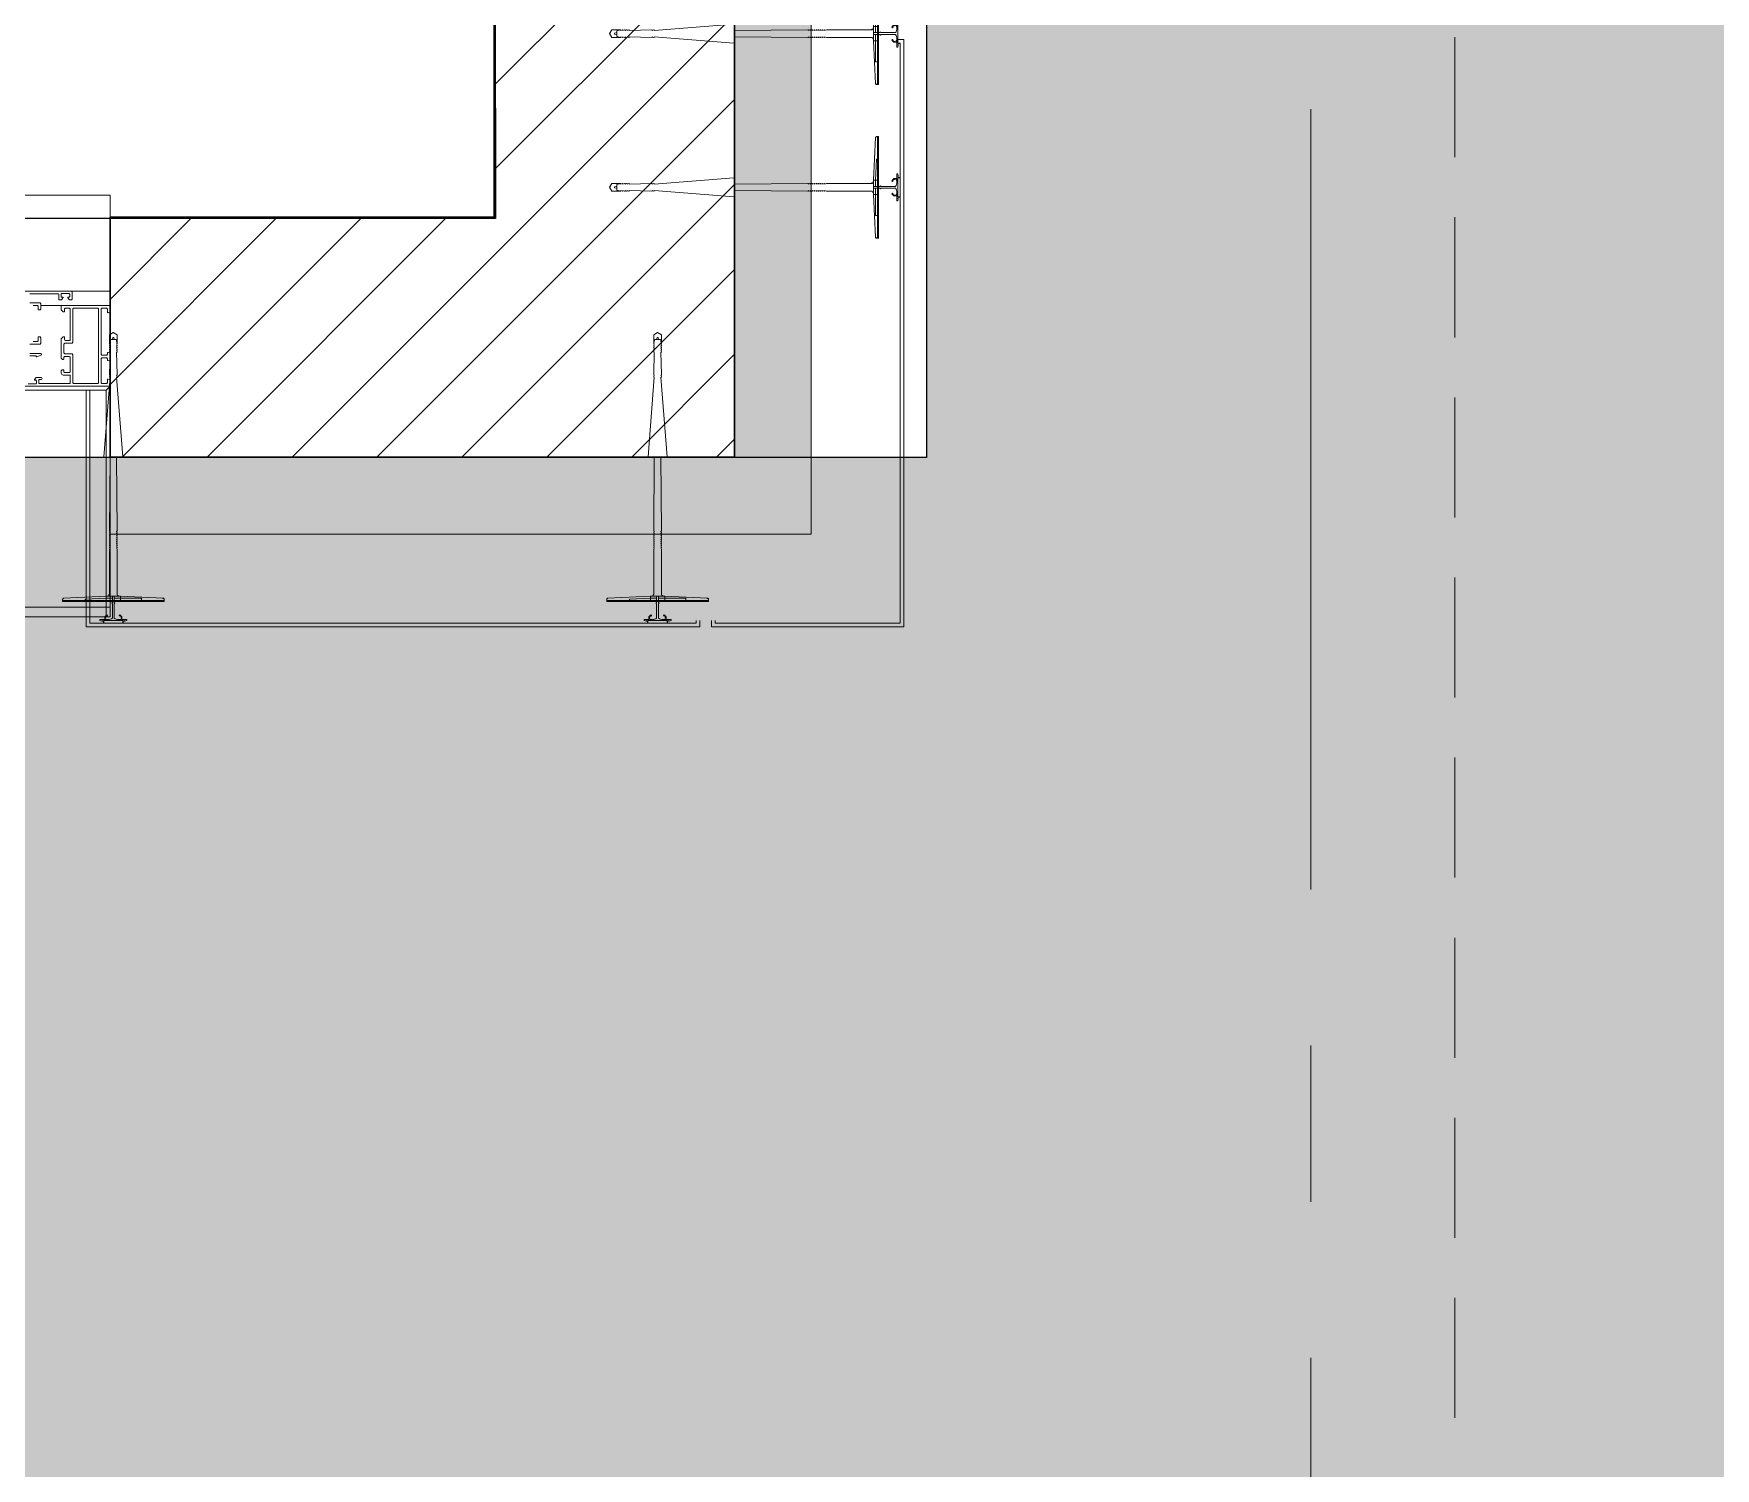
# Model space of a CAD drawing. Header units: centimetres. Extents: x 86156 to 91557, y -55119 to -48172.
# Drawn here: x 90185.8 to 90360.9, y -54292.6 to -54143.3 of the extents above; entities that cross this region are included whole.
import ezdxf

# ---------------------------------------------------------------- set-up
doc = ezdxf.new("R2010")
doc.units = ezdxf.units.CM
doc.header["$LTSCALE"] = 50
doc.header["$MEASUREMENT"] = 0
for name, pattern in [('AUSGEZOGEN', [0]), ('AXES', [2, 1.25, -0.25, 0.25, -0.25]), ('CACHE', [0.375, 0.25, -0.125]), ('CACHE2', [4.7625, 3.175, -1.5875]), ('CORNER', [20, 0, -20])]:
    doc.linetypes.add(name, pattern=pattern)
doc.layers.get('0').update_dxf_attribs({"color": 8})
doc.layers.add('AXES', color=10, linetype='AXES')
doc.layers.add('BORD', color=5, linetype='Continuous')
for name, color, linetype, lineweight in [('BETON CACHE', 4, 'CACHE', 5), ('BETON HACHURE', 253, 'Continuous', 13), ('ISOLATION', 252, 'Continuous', 0), ('MACONNERIE COUPE', 7, 'Continuous', 30), ('MACONNERIE HACHURE', 253, 'Continuous', 13), ('mobilimi', 8, 'Continuous', 9), ('WD_Corner', 154, 'Continuous', 5), ('WD_Dowel', 154, 'Continuous', 5), ('WD_Text_Legende', 154, 'AUSGEZOGEN', 5), ('WINDOWS', 21, 'Continuous', 5)]:
    doc.layers.add(name, color=color, linetype=linetype, lineweight=lineweight)
doc.layers.add('FMULT', color=150, linetype='Continuous', plot=False)
doc.layers.add('WD_Assist1', color=6, linetype='CORNER', lineweight=0, plot=False)

# ---------------------------------------------------------------- blocks, each defined once
blk = doc.blocks.new('A$Ccef6f35f')
at = {"layer": 'AXES', "lineweight": 5, "ltscale": 1.3}
blk.add_line((2040, -4150), (2040, -1058.41), dxfattribs=at)
blk = doc.blocks.new('DRITARE POS 2')
at = {"layer": 'WINDOWS', "color": 165, "linetype": 'CACHE'}
blk.add_line((-32.9, -180), (-32.9, 0), dxfattribs=at)
at = {"layer": 'WINDOWS'}
blk.add_line((-1.5, -4.97), (-1.5, -7.22), dxfattribs=at)
at = {"layer": 'WINDOWS', "color": 165}
for points in [[(-9.9, 0), (-9.9, -180), (-33.9, -180), (-33.9, 0)], [(-9.9, 0), (-33.9, 0), (-33.9, -0.4), (-10.3, -0.4)], [(-10.3, -179.6), (-10.3, -0.4), (-9.9, 0), (-9.9, -180)], [(0, 0), (0, -180), (10, -180), (10, 0)]]:
    blk.add_lwpolyline(points, close=True, dxfattribs=at)
at = {"layer": 'WINDOWS'}
for points in [[(-9.65, -8.51), (-9.65, -7.73, -0.414214), (-9.6, -7.67), (-9.34, -7.67, -0.414214), (-9.28, -7.73), (-9.28, -7.8, 0.599022), (-9.19, -7.85), (-9.03, -7.74, 0.250765), (-9, -7.69), (-9, -7.16, 1), (-9.21, -7.16), (-9.21, -7.37, -0.414214), (-9.26, -7.43), (-9.56, -7.43, -0.414214), (-9.62, -7.37), (-9.62, -4.2, -0.414214), (-9.56, -4.14), (-8.83, -4.14, -0.414214), (-8.74, -4.24), (-8.74, -4.89, 0.414214), (-8.55, -5.08), (-8.3, -5.08, 0.198912), (-8.26, -5.06), (-8.2, -5, 0.198912), (-8.18, -4.96), (-8.18, -4.85, 0.414214), (-8.24, -4.8), (-8.4, -4.8, -0.414214), (-8.46, -4.74), (-8.46, -4.24, -0.414214), (-8.37, -4.14), (-6.91, -4.14, -0.414214), (-6.82, -4.24), (-6.82, -4.74, -0.414214), (-6.87, -4.8), (-7.04, -4.8, 0.414214), (-7.1, -4.85), (-7.1, -4.96, 0.198912), (-7.08, -5), (-7.02, -5.06, 0.198912), (-6.98, -5.08), (-4.97, -5.08, 0.198912), (-4.93, -5.06), (-4.78, -4.91, 0.198912), (-4.76, -4.87), (-4.76, -4.8, 0.414214), (-4.82, -4.74), (-5.01, -4.74, -0.340481), (-5.14, -4.65), (-5.14, -4.24, -0.414214), (-5.04, -4.14), (-1.87, -4.14, -0.414214), (-1.78, -4.24), (-1.78, -4.65, -0.414214), (-1.87, -4.74), (-2.09, -4.74, 0.414214), (-2.15, -4.8), (-2.15, -4.87, 0.198912), (-2.13, -4.91), (-1.98, -5.06, 0.198912), (-1.94, -5.08), (-1.55, -5.08, 0.414214), (-1.5, -5.02), (-1.5, -0.06, 0.414214), (-1.55, 0), (-2.13, 0, 0.322823), (-2.19, -0.04), (-2.24, -0.21, 0.511918), (-2.19, -0.28), (-1.87, -0.28, -0.414214), (-1.78, -0.37), (-1.78, -0.84, -0.414214), (-1.87, -0.93), (-6.57, -0.93, -0.414214), (-6.67, -0.84), (-6.67, -0.37, -0.414214), (-6.57, -0.28), (-6.44, -0.28, 0.511918), (-6.39, -0.21), (-6.45, -0.04, 0.322823), (-6.5, 0), (-7.12, 0, 0.322823), (-7.17, -0.04), (-7.23, -0.21, 0.511918), (-7.17, -0.28), (-7.04, -0.28, -0.414214), (-6.95, -0.37), (-6.95, -0.84, -0.414214), (-7.04, -0.93), (-9.52, -0.93, -0.414214), (-9.62, -0.84), (-9.62, -0.37, -0.414214), (-9.52, -0.28), (-9.21, -0.28, 0.511918), (-9.15, -0.21), (-9.21, -0.04, 0.322823), (-9.26, 0), (-9.84, 0, 0.414214), (-9.9, -0.06), (-9.9, -8.75, 0.414214)], [(-1.22, -8.34), (-1.22, -7.32, 0.414214), (-1.31, -7.22), (-1.87, -7.22, 0.414214), (-1.96, -7.32), (-1.96, -7.45, 0.414214), (-1.91, -7.5), (-1.55, -7.5, -0.414214), (-1.5, -7.56), (-1.5, -8.01, -0.414214)], [(-5.23, -8.01), (-5.23, -7.56, -0.414214), (-5.17, -7.5), (-4.82, -7.5, 0.414214), (-4.76, -7.45), (-4.76, -7.32, 0.414214), (-4.86, -7.22), (-5.42, -7.22, 0.414214), (-5.51, -7.32), (-5.51, -8.34, -0.414214)], [(-6.48, -8.34), (-6.48, -7.22, 0.809546), (-6.66, -7.19), (-6.85, -7.61, 0.543142), (-6.8, -7.69, -0.414214), (-6.74, -7.75), (-6.74, -8.34, -0.414214)], [(0, -11.37), (0, -4.01, 0.414214), (-0.06, -3.96), (-0.84, -3.96, 0.414214), (-0.9, -4.01), (-0.9, -4.22, 0.250765), (-0.88, -4.27), (-0.71, -4.4, 0.599022), (-0.62, -4.35), (-0.62, -4.26, -0.414214), (-0.56, -4.2), (-0.3, -4.2, -0.414214), (-0.25, -4.26), (-0.25, -5.04, -0.414214), (-0.3, -5.1), (-0.56, -5.1, -0.414214), (-0.62, -5.04), (-0.62, -4.95, 0.599022), (-0.71, -4.9), (-0.88, -5.03, 0.250765), (-0.9, -5.08), (-0.9, -5.28, 0.414214), (-0.84, -5.34), (-0.34, -5.34, -0.414214), (-0.28, -5.39), (-0.28, -8.34, -0.414214)]]:
    blk.add_lwpolyline(points, format="xyb", dxfattribs=at)
for points in [[(-9.9, -180), (-9.9, 0), (0, 0), (0, -180)], [(-1.78, -1.27), (-1.83, -1.21), (-9.56, -1.21), (-9.62, -1.27), (-9.62, -3.81), (-9.56, -3.86), (-6.63, -3.86), (-6.54, -3.96), (-6.54, -4.7), (-6.44, -4.8), (-5.51, -4.8), (-5.42, -4.7), (-5.42, -3.96), (-5.32, -3.86), (-1.83, -3.86), (-1.78, -3.81)]]:
    blk.add_lwpolyline(points, close=True, dxfattribs=at)
blk = doc.blocks.new('ankeri')
at = {"layer": 'WD_Assist1'}
for p, q in [((-2.22, 5.3), (-2.32, 5.2)), ((-2, 5.3), (-2.22, 5.3)), ((-2, -5.3), (-2, 5.3)), ((-2.32, 5.2), (-2.54, 0.59)), ((-29.75, 0.39), (-30, 0)), ((-30, 0), (-29.75, -0.39)), ((-2.76, 0.39), (-29.75, 0.39)), ((-2.54, 0.59), (-2.76, 0.39)), ((-29.75, -0.39), (-2.76, -0.39)), ((-2.76, -0.39), (-2.54, -0.59)), ((-2.54, -0.59), (-2.32, -5.2)), ((-2.32, -5.2), (-2.22, -5.3)), ((-2.22, -5.3), (-2, -5.3))]:
    blk.add_line(p, q, dxfattribs=at)
at = {"layer": 'WD_Corner', "lineweight": 5}
blk.add_lwpolyline([(-2, 0.1), (-1.85, 0.1, -1), (-1.75, 0.1), (-0.25, 0.1, 0.185242), (-0.1, 0.55), (-0.1, 0.72), (-0.15, 0.73), (-0.15, 0.74), (-0.1, 0.75), (-0.1, 0.85), (-0.3, 0.85), (-0.3, 0.8), (-0.32, 0.8), (-0.33, 0.85), (-0.38, 0.85), (-0.5, 0.73), (-0.47, 0.68), (-0.48, 0.68), (-0.53, 0.7), (-0.54, 0.69), (-0.51, 0.65), (-0.54, 0.62), (-0.61, 0.69), (-0.4, 0.9), (-0.1, 0.9), (-0.1, 1.4), (0, 1.4), (0.05, 1.2), (0, 1.2), (0.05, 1.1), (0, 1.1), (0.25, 1), (0, 1), (0, -1), (0.25, -1), (0, -1.1), (0.05, -1.1), (0, -1.2), (0.05, -1.2), (0, -1.4), (-0.1, -1.4), (-0.1, -0.9), (-0.4, -0.9), (-0.61, -0.69), (-0.54, -0.62), (-0.51, -0.65), (-0.54, -0.69), (-0.53, -0.7), (-0.48, -0.68), (-0.47, -0.68), (-0.5, -0.73), (-0.38, -0.85), (-0.33, -0.85), (-0.32, -0.8), (-0.3, -0.8), (-0.3, -0.85), (-0.1, -0.85), (-0.1, -0.75), (-0.15, -0.74), (-0.15, -0.73), (-0.1, -0.72), (-0.1, -0.55, 0.185242), (-0.25, -0.1), (-1.75, -0.1, -1), (-1.85, -0.1), (-2, -0.1)], format="xyb", close=True, dxfattribs=at)
at = {"layer": 'WD_Dowel'}
for p, q in [((-2, 5.3), (-2.22, 5.3)), ((-2.11, 5.3), (-2.11, -5.3)), ((-2, 5.3), (-2, -5.3)), ((-2.32, 5.2), (-2.54, 0.74)), ((-2.11, 2.94), (-2.32, 2.94)), ((-2.32, 2.94), (-2.32, 0.74)), ((-29.75, 0.39), (-30, 0)), ((-30, 0), (-29.75, -0.39)), ((-28.88, 0.39), (-29.75, 0.39)), ((-29.47, 0.05), (-29.25, 0.09)), ((-29.47, 0.05), (-29.47, -0.05)), ((-29.25, 0.29), (-29.04, 0.37)), ((-29.25, 0.29), (-29.25, -0.29)), ((-28.88, 0.39), (-29.04, 0.34)), ((-29.04, 0.34), (-29.04, 0.37)), ((-28.82, 0.39), (-28.88, 0.39)), ((-28.82, 0.39), (-28.82, 0.34)), ((-28.82, 0.34), (-28.66, 0.39)), ((-28.61, 0.39), (-28.66, 0.39)), ((-28.61, 0.39), (-28.66, 0.39)), ((-28.61, 0.39), (-28.61, 0.34)), ((-28.61, 0.34), (-28.44, 0.39)), ((-28.39, 0.39), (-28.44, 0.39)), ((-28.39, 0.39), (-28.39, 0.34)), ((-28.39, 0.34), (-28.23, 0.39)), ((-28.17, 0.39), (-28.23, 0.39)), ((-28.17, 0.39), (-28.17, 0.34)), ((-28.17, 0.34), (-28.01, 0.39)), ((-27.96, 0.39), (-28.01, 0.39)), ((-27.96, 0.39), (-27.96, 0.34)), ((-27.96, 0.34), (-25.61, 0.39)), ((-25.56, 0.39), (-25.61, 0.39)), ((-25.56, 0.39), (-25.56, 0.34)), ((-25.56, 0.34), (-25.4, 0.39)), ((-25.34, 0.39), (-25.4, 0.39)), ((-25.34, 0.34), (-17.05, 0.99)), ((-25.34, 0.39), (-25.34, 0.34)), ((-17, 0.99), (-17.05, 0.99)), ((-17, 0.99), (-17, 0.34)), ((-17, 0.34), (-9.36, 0.39)), ((-9.3, 0.39), (-9.36, 0.39)), ((-9.3, 0.39), (-9.3, 0.34)), ((-9.3, 0.34), (-9.14, 0.39)), ((-9.09, 0.39), (-9.14, 0.39)), ((-9.09, 0.39), (-9.09, 0.34)), ((-9.09, 0.34), (-8.93, 0.39)), ((-8.87, 0.39), (-8.93, 0.39)), ((-8.87, 0.39), (-8.87, 0.34)), ((-8.87, 0.34), (-8.71, 0.39)), ((-8.66, 0.39), (-8.71, 0.39)), ((-8.66, 0.39), (-8.66, 0.34)), ((-8.66, 0.34), (-8.5, 0.39)), ((-8.44, 0.39), (-8.5, 0.39)), ((-8.44, 0.39), (-8.44, 0.34)), ((-8.44, 0.34), (-8.28, 0.39)), ((-8.23, 0.39), (-8.28, 0.39)), ((-8.23, 0.39), (-8.23, 0.34)), ((-8.23, 0.34), (-8.06, 0.39)), ((-8.01, 0.39), (-8.06, 0.39)), ((-8.01, 0.39), (-8.01, 0.34)), ((-8.01, 0.34), (-7.85, 0.39)), ((-7.79, 0.39), (-7.85, 0.39)), ((-7.79, 0.39), (-7.79, 0.34)), ((-7.79, 0.34), (-7.63, 0.39)), ((-7.58, 0.39), (-7.63, 0.39)), ((-7.58, 0.39), (-7.58, 0.34)), ((-7.58, 0.34), (-7.42, 0.39)), ((-7.42, 0.39), (-2.76, 0.39)), ((-2.54, 0.74), (-2.54, -0.74)), ((-2.54, 0.74), (-2.11, 0.74)), ((-2.11, 0.1), (-2.54, 0.1)), ((-2.32, 0.1), (-2.32, 0.74)), ((-29.75, -0.39), (-28.88, -0.39)), ((-29.25, -0.1), (-29.47, -0.05)), ((-29.25, -0.29), (-29.04, -0.37)), ((-29.04, -0.37), (-29.04, -0.34)), ((-29.04, -0.34), (-28.88, -0.39)), ((-28.82, -0.39), (-28.88, -0.39)), ((-28.82, -0.39), (-28.82, -0.34)), ((-28.82, -0.34), (-28.66, -0.39)), ((-28.61, -0.39), (-28.66, -0.39)), ((-28.61, -0.39), (-28.61, -0.34)), ((-28.61, -0.34), (-28.44, -0.39)), ((-28.39, -0.39), (-28.44, -0.39)), ((-28.39, -0.39), (-28.39, -0.34)), ((-28.39, -0.34), (-28.23, -0.39)), ((-28.17, -0.39), (-28.23, -0.39)), ((-28.17, -0.39), (-28.17, -0.34)), ((-28.17, -0.34), (-28.01, -0.39)), ((-27.96, -0.39), (-28.01, -0.39)), ((-27.96, -0.39), (-27.96, -0.34)), ((-27.96, -0.34), (-25.61, -0.39)), ((-25.56, -0.39), (-25.61, -0.39)), ((-25.56, -0.39), (-25.56, -0.34)), ((-25.56, -0.34), (-25.4, -0.39)), ((-25.34, -0.39), (-25.4, -0.39)), ((-25.34, -0.39), (-25.34, -0.34)), ((-25.34, -0.34), (-17.05, -0.99)), ((-17, -0.99), (-17.05, -0.99)), ((-17, -0.99), (-17, -0.34)), ((-17, -0.34), (-9.36, -0.39)), ((-9.3, -0.39), (-9.36, -0.39)), ((-9.3, -0.39), (-9.3, -0.34)), ((-9.3, -0.34), (-9.14, -0.39)), ((-9.09, -0.39), (-9.14, -0.39)), ((-9.09, -0.39), (-9.09, -0.34)), ((-9.09, -0.34), (-8.93, -0.39)), ((-8.87, -0.39), (-8.93, -0.39)), ((-8.87, -0.39), (-8.87, -0.34)), ((-8.87, -0.34), (-8.71, -0.39)), ((-8.66, -0.39), (-8.71, -0.39)), ((-8.66, -0.39), (-8.66, -0.34)), ((-8.66, -0.34), (-8.5, -0.39)), ((-8.44, -0.39), (-8.5, -0.39)), ((-8.44, -0.39), (-8.44, -0.34)), ((-8.44, -0.34), (-8.28, -0.39)), ((-8.23, -0.39), (-8.28, -0.39)), ((-8.23, -0.39), (-8.23, -0.34)), ((-8.23, -0.34), (-8.06, -0.39)), ((-8.01, -0.39), (-8.06, -0.39)), ((-8.01, -0.39), (-8.01, -0.34)), ((-8.01, -0.34), (-7.85, -0.39)), ((-7.79, -0.39), (-7.85, -0.39)), ((-7.79, -0.39), (-7.79, -0.34)), ((-7.79, -0.34), (-7.63, -0.39)), ((-7.58, -0.39), (-7.63, -0.39)), ((-7.58, -0.39), (-7.58, -0.34)), ((-7.58, -0.34), (-7.42, -0.39)), ((-7.42, -0.39), (-2.76, -0.39)), ((-2.11, -0.1), (-2.54, -0.1)), ((-2.54, -0.74), (-2.11, -0.74)), ((-2.54, -0.74), (-2.32, -5.2)), ((-2.32, -0.74), (-2.32, -0.1)), ((-2.22, -2.94), (-2.32, -0.74)), ((-2.11, -2.94), (-2.22, -2.94)), ((-2, -5.3), (-2.22, -5.3))]:
    blk.add_line(p, q, dxfattribs=at)
for centre, major_axis, start_param, end_param in [((-2.22, 5.2), (0.108, 0), 1.570796, 3.141593), ((-2.76, 0.59), (0.216, 0), -1.570795, 0), ((-2.76, -0.59), (-0.216, 0), 3.141593, 4.712389), ((-2.22, -5.2), (0.108, 0), 3.141593, 4.712389)]:
    blk.add_ellipse(centre, major_axis=major_axis, ratio=0.909091, start_param=start_param, end_param=end_param, dxfattribs=at)

msp = doc.modelspace()

# ---------------------------------------------------------------- hatches: boundary and pattern name
at = {"layer": 'BETON HACHURE', "ltscale": 0.5, "transparency": 33554559}
h = msp.add_hatch(color=256, dxfattribs=at)
h.dxf.hatch_style = 1
h.paths.add_polyline_path([(89857.95, -49968.55), (89601.54, -49712.14), (89017.58, -49863.16), (88999.75, -49863.16), (88314.75, -49713.17), (88293.27, -49713.16), (87031.8, -49846.89), (86857.57, -50021.45), (86757.23, -51272.48), (86839.4, -52045.38), (86669.47, -52571.17), (86746.67, -53900.72), (86983.5, -54130.12), (88279.55, -54131.55), (88279.55, -54261.56), (89504.55, -54261.56), (89504.55, -54401.56), (90492.95, -54401.56), (90492.95, -51921.06), (89857.95, -51772.6)])
h.paths.add_polyline_path([(89837.95, -51788.46), (90472.95, -51936.92), (90472.95, -54381.56), (89524.55, -54381.56), (89524.55, -54241.56), (88299.55, -54241.56), (88299.55, -54111.57), (86991.6, -54110.13), (86766.18, -53891.78), (86689.65, -52573.76), (86859.73, -52047.49), (86777.31, -51272.22), (86876.91, -50030.38), (87040.95, -49866.03), (88294.32, -49733.16), (88312.58, -49733.17), (88997.58, -49883.16), (89020.13, -49883.16), (89595.48, -49734.36), (89837.95, -49976.84)], flags=16)
at = {"layer": 'ISOLATION', "transparency": 33554687}
h = msp.add_hatch(dxfattribs=at)
h.set_pattern_fill('INSUL', color=256, scale=10, angle=45)
h.set_pattern_definition([(45, (-1054.999, 6600.286), (-2.65165043, 2.65165043), []), (45, (-1055.8827, 6601.17), (-2.65165043, 2.65165043), [1.25, -1.25]), (45, (-1056.7666, 6602.0538), (-2.65165043, 2.65165043), [1.25, -1.25])])
h.paths.add_polyline_path([(90266.76, -54052.36), (90266.76, -54064.36), (90391.76, -54064.36), (90391.76, -54130.36), (90266.76, -54130.36), (90266.76, -54195.36), (90193.76, -54195.36), (90193.76, -54187.36), (90258.76, -54187.36), (90258.76, -54122.36), (90383.76, -54122.36), (90383.76, -54072.36), (90258.76, -54072.36), (90258.76, -54052.36)])
at = {"layer": 'MACONNERIE HACHURE'}
h = msp.add_hatch(dxfattribs=at)
h.set_pattern_fill('ANSI31', color=256, scale=50, style=0)
h.paths.add_polyline_path([(87758.76, -52955.37), (87778.76, -52955.37), (87778.76, -52947.37), (87758.76, -52947.37)])
h.paths.add_polyline_path([(88286.04, -52214.87), (88333.76, -52214.87), (88333.76, -52217.37), (88286.04, -52217.37)])
h.paths.add_polyline_path([(88508.76, -52214.87), (88511.26, -52214.87), (88511.26, -52217.37), (88508.76, -52217.37)], flags=17)
h.paths.add_polyline_path([(88732.51, -52214.87), (88735.01, -52214.87), (88735.01, -52217.37), (88732.51, -52217.37)], flags=17)
h.paths.add_polyline_path([(89529.77, -52445.36), (89529.77, -52457.35), (89443.76, -52457.37), (89443.76, -52445.36)])
h.paths.add_polyline_path([(89053.75, -52176.06), (89123.76, -52176.06), (89123.76, -52181.06), (89053.75, -52181.06)])
h.paths.add_polyline_path([(89053.75, -52241.87), (89123.76, -52241.87), (89123.76, -52246.87), (89053.75, -52246.87)])
h.paths.add_polyline_path([(89053.75, -52321.87), (89123.76, -52321.87), (89123.76, -52326.87), (89053.75, -52326.87)], flags=17)
h.paths.add_polyline_path([(88422.51, -52214.87), (88422.51, -52217.37), (88428.76, -52217.37), (88428.76, -52214.87), (88425.01, -52214.87), (88425.01, -52082.37), (88422.51, -52082.37)], flags=17)
h.paths.add_polyline_path([(88425.01, -52217.37), (88420.01, -52217.37), (88420.01, -52214.87), (88422.51, -52214.87), (88422.51, -52082.37), (88425.01, -52082.37)], flags=17)
h.paths.add_polyline_path([(88333.76, -52214.87), (88333.76, -52217.37), (88340.01, -52217.37), (88340.01, -52214.87), (88336.26, -52214.87), (88336.26, -52082.37), (88333.76, -52082.37)], flags=16)
h.paths.add_polyline_path([(88336.26, -52217.37), (88331.26, -52217.37), (88331.26, -52214.87), (88333.76, -52214.87), (88333.76, -52082.37), (88336.26, -52082.37)])
h.paths.add_polyline_path([(88821.26, -52214.87), (88821.26, -52217.37), (88815.01, -52217.37), (88815.01, -52214.87), (88818.76, -52214.87), (88818.76, -52082.37), (88821.26, -52082.37)], flags=17)
h.paths.add_polyline_path([(88818.76, -52217.37), (88823.76, -52217.37), (88823.76, -52214.87), (88821.26, -52214.87), (88821.26, -52082.37), (88818.76, -52082.37)], flags=17)
h.paths.add_polyline_path([(88910.01, -52214.87), (88910.01, -52217.37), (88903.76, -52217.37), (88903.76, -52214.87), (88907.51, -52214.87), (88907.51, -52082.37), (88910.01, -52082.37)], flags=17)
h.paths.add_polyline_path([(88998.76, -52214.87), (88998.76, -52217.37), (88992.51, -52217.37), (88992.51, -52214.87), (88996.26, -52214.87), (88996.26, -52082.37), (88998.76, -52082.37)], flags=17)
h.paths.add_polyline_path([(88907.51, -52217.37), (88912.51, -52217.37), (88912.51, -52214.87), (88910.01, -52214.87), (88910.01, -52082.37), (88907.51, -52082.37)], flags=17)
h.paths.add_polyline_path([(88017.09, -52412.37), (87993.76, -52412.37), (87993.76, -52392.37), (88017.09, -52392.37)])
h.paths.add_polyline_path([(88183.76, -52412.37), (88143.76, -52412.37), (88143.76, -52392.37), (88183.76, -52392.37)])
h.paths.add_polyline_path([(87802.09, -52412.37), (87778.76, -52412.37), (87778.76, -52392.37), (87802.09, -52392.37)])
h.paths.add_polyline_path([(87968.76, -52412.37), (87928.76, -52412.37), (87928.76, -52392.37), (87968.76, -52392.37)])
h.paths.add_polyline_path([(87758.76, -52562.37), (87778.76, -52562.37), (87778.76, -52412.37), (87758.76, -52412.37)])
h.paths.add_polyline_path([(87758.76, -52797.37), (87778.76, -52797.37), (87778.76, -52742.37), (87758.76, -52742.37)])
h.paths.add_polyline_path([(87758.76, -53222.37), (87778.76, -53222.37), (87778.76, -53135.37), (87758.76, -53135.37)])
h.paths.add_polyline_path([(87778.76, -53342.49), (88183.76, -53342.49), (88183.76, -53323.37), (87778.76, -53323.37)])
h.paths.add_polyline_path([(88183.76, -53323.37), (88203.76, -53323.37), (88203.76, -52847.37), (88183.76, -52847.37)])
h.paths.add_polyline_path([(88298.76, -52797.37), (88318.76, -52797.37), (88318.76, -52742.37), (88298.76, -52742.37)])
h.paths.add_polyline_path([(88203.76, -52412.37), (88203.76, -52439.04), (88261.26, -52439.04), (88261.26, -52404.04), (88203.76, -52404.04), (88203.76, -52394.04), (88271.26, -52394.04), (88271.26, -52439.04), (88511.26, -52439.04), (88511.26, -52429.04), (88523.26, -52429.04), (88523.26, -52459.04), (88318.76, -52459.04), (88318.76, -52562.37), (88298.76, -52562.37), (88298.76, -52459.04), (88183.76, -52459.04), (88183.76, -52412.37)])
h.paths.add_polyline_path([(88333.76, -52057.37), (88333.76, -52082.37), (88511.26, -52082.37), (88511.26, -52338.82), (88523.26, -52338.82), (88523.26, -52328.82), (88531.26, -52328.82), (88531.26, -52316.82), (88523.26, -52316.82), (88523.58, -52082.16), (88720.51, -52082.37), (88720.51, -52317.04), (88631.26, -52317.04), (88631.26, -52329.04), (88720.51, -52329.04), (88720.51, -52347.05), (88732.51, -52347.05), (88732.51, -52082.37), (88998.76, -52082.37), (88998.76, -52057.37)])
h.paths.add_polyline_path([(89123.76, -52321.87), (89093.76, -52321.87), (89093.76, -52439.04), (88732.51, -52439.04), (88732.51, -52429.04), (88720.51, -52429.04), (88720.51, -52459.04), (89123.76, -52459.04), (89123.76, -52439.04), (89098.76, -52439.04), (89098.76, -52421.87), (89123.76, -52421.87), (89123.76, -52416.87), (89098.76, -52416.87), (89098.76, -52381.87), (89123.76, -52381.87), (89123.76, -52361.87), (89098.76, -52361.87), (89098.76, -52326.87), (89123.76, -52326.87)])
h.paths.add_polyline_path([(89418.76, -52612.37), (89258.76, -52612.37), (89258.76, -52632.37), (89443.76, -52632.37), (89443.76, -52562.37), (89418.76, -52562.37)])
h.paths.add_polyline_path([(89148.76, -52573.37), (89148.76, -52612.37), (89158.76, -52612.37), (89158.76, -52632.37), (89123.76, -52632.37), (89123.76, -52573.37)])
h.paths.add_polyline_path([(89033.76, -52540.37), (89033.76, -52797.37), (89053.76, -52797.37), (89053.76, -52552.37), (89123.76, -52552.37), (89123.76, -52540.37)])
h.paths.add_polyline_path([(89753.76, -53120.37), (89650.76, -53120.37), (89650.76, -53132.37), (90131.82, -53132.37), (90131.82, -53112.37), (89773.76, -53112.37), (89773.76, -52714.37), (89753.76, -52714.37), (89753.76, -52797.37), (89650.76, -52797.37), (89650.76, -52807.37), (89753.76, -52807.37)])
h.paths.add_polyline_path([(89558.76, -53132.37), (89548.76, -53132.37), (89548.76, -53120.37), (89558.76, -53120.37)])
h.paths.add_polyline_path([(89548.76, -52807.37), (89558.76, -52807.37), (89558.76, -52797.37), (89548.76, -52797.37)])
h.paths.add_polyline_path([(89513.76, -52777.38), (89533.76, -52777.38), (89533.76, -52797.37), (89513.76, -52797.37)])
h.paths.add_polyline_path([(89621.76, -52365.37), (89633.76, -52365.37), (89633.76, -52292.38), (89621.76, -52292.38)], flags=17)
h.paths.add_polyline_path([(89444.26, -52540.37), (89444.26, -52552.37), (89513.76, -52552.37), (89513.76, -52687.37), (89533.76, -52687.37), (89533.76, -52552.37), (89633.76, -52552.37), (89633.76, -52435.37), (89621.76, -52435.37), (89621.76, -52445.36), (89611.76, -52445.36), (89611.76, -52457.36), (89621.76, -52457.36), (89621.76, -52540.37)])
h.paths.add_polyline_path([(90013.76, -52057.37), (90013.76, -52082.37), (89943.76, -52082.37), (89943.76, -52312.37), (89773.76, -52312.37), (89773.76, -52622.37), (89753.76, -52622.37), (89753.76, -52292.37), (89923.76, -52292.37), (89923.76, -52082.37), (89568.76, -52082.37), (89568.76, -52057.37)])
h.paths.add_polyline_path([(90233.76, -52424.26), (90233.76, -52502.37), (90358.76, -52502.37), (90358.76, -52567.37), (90383.76, -52567.37), (90383.76, -52477.37), (90258.76, -52477.37), (90258.76, -52424.26)])
h.paths.add_polyline_path([(90233.76, -53062.37), (90233.81, -53112.37), (90223.82, -53112.37), (90223.82, -53132.37), (90233.83, -53132.37), (90233.87, -53182.37), (90258.76, -53182.37), (90258.76, -53132.37), (90383.76, -53132.37), (90383.76, -53112.37), (90258.76, -53112.37), (90258.76, -53062.37)])
h.paths.add_polyline_path([(89103.59, -52902.37), (89053.76, -52902.37), (89053.76, -52942.37), (89103.59, -52942.37)])
h.paths.add_polyline_path([(89263.76, -52902.37), (89223.76, -52902.37), (89223.76, -52942.37), (89263.76, -52942.37)])
h.paths.add_polyline_path([(88553.76, -54162.37), (88653.76, -54162.37), (88653.76, -54187.37), (88553.76, -54187.37)])
h.paths.add_polyline_path([(88333.76, -54052.37), (88308.76, -54052.37), (88308.76, -54072.37), (88333.76, -54072.37)])
h.paths.add_polyline_path([(88208.76, -53742.37), (88208.76, -53677.37), (88183.76, -53677.37), (88183.76, -53767.37), (88308.76, -53767.37), (88308.76, -53782.37), (88333.76, -53782.37), (88333.76, -53742.37)])
h.paths.add_polyline_path([(89028.76, -53932.37), (89028.76, -54072.37), (89053.76, -54072.37), (89053.76, -53957.37), (89071.26, -53957.37), (89071.26, -53932.37)])
h.paths.add_polyline_path([(88333.76, -54122.37), (88333.76, -54162.37), (88373.76, -54162.37), (88373.76, -54187.37), (88308.76, -54187.37), (88308.76, -54122.37)])
h.paths.add_polyline_path([(88893.76, -54162.37), (88833.76, -54162.37), (88833.76, -54187.37), (88918.76, -54187.37), (88918.76, -54122.37), (88918.76, -54122.37), (88903.76, -54122.37), (88903.76, -54072.37), (88893.76, -54072.37)])
h.paths.add_polyline_path([(88208.76, -53447.37), (88183.76, -53447.37), (88183.76, -53497.37), (88208.76, -53497.37)])
h.paths.add_polyline_path([(89463.92, -52902.37), (89513.76, -52902.37), (89513.76, -52942.37), (89463.92, -52942.37)])
h.paths.add_polyline_path([(89303.76, -52902.37), (89343.76, -52902.37), (89343.76, -52942.37), (89303.76, -52942.37)])
h.paths.add_polyline_path([(90013.76, -54162.37), (89913.76, -54162.37), (89913.76, -54187.37), (90013.76, -54187.37)])
h.paths.add_polyline_path([(90233.76, -54052.37), (90258.76, -54052.37), (90258.76, -54072.37), (90233.76, -54072.37)])
h.paths.add_polyline_path([(89251.26, -53932.37), (89251.26, -53957.37), (89268.76, -53957.37), (89268.76, -54122.37), (89298.76, -54122.37), (89298.76, -53957.37), (89316.37, -53957.37), (89316.37, -53932.37)])
h.paths.add_polyline_path([(90358.76, -53742.37), (90358.76, -53677.37), (90383.76, -53677.37), (90383.76, -53767.37), (90258.76, -53767.37), (90258.76, -53782.37), (90233.76, -53782.37), (90233.76, -53742.37)])
h.paths.add_polyline_path([(89538.76, -53932.37), (89538.76, -54072.37), (89513.76, -54072.37), (89513.76, -53957.37), (89496.26, -53957.37), (89496.26, -53932.37)])
h.paths.add_polyline_path([(90233.76, -54122.37), (90233.76, -54162.37), (90193.76, -54162.37), (90193.76, -54187.37), (90258.76, -54187.37), (90258.76, -54122.37)])
h.paths.add_polyline_path([(89673.76, -54162.37), (89733.76, -54162.37), (89733.76, -54187.37), (89648.76, -54187.37), (89648.76, -54122.37), (89648.76, -54122.37), (89663.76, -54122.37), (89663.76, -54072.37), (89673.76, -54072.37)])
h.paths.add_polyline_path([(90358.76, -52797.37), (90383.76, -52797.37), (90383.76, -52747.37), (90358.76, -52747.37)])
h.paths.add_polyline_path([(90358.76, -53447.37), (90383.76, -53447.37), (90383.76, -53497.37), (90358.76, -53497.37)])
h.paths.add_polyline_path([(90233.76, -52847.37), (90258.76, -52847.37), (90258.76, -52902.26), (90233.76, -52902.26)])
h.paths.add_polyline_path([(90233.76, -53397.37), (90258.76, -53397.37), (90258.76, -53342.49), (90233.76, -53342.49)])
h.paths.add_polyline_path([(90193.76, -52082.36), (90233.76, -52082.36), (90233.76, -52057.36), (90193.76, -52057.36)])
h.paths.add_polyline_path([(90233.76, -52154.25), (90258.76, -52154.25), (90258.76, -52107.36), (90233.76, -52107.36)])
h.paths.add_polyline_path([(89298.76, -52082.36), (89148.76, -52082.36), (89148.76, -52057.36), (89298.76, -52057.36)])
h.paths.add_polyline_path([(89418.76, -52082.36), (89398.76, -52082.36), (89398.76, -52057.36), (89418.76, -52057.36)])
at = {"layer": 'mobilimi', "lineweight": 5, "ltscale": 2, "true_color": 0x58ba48, "transparency": 33554559}
h = msp.add_hatch(color=85, dxfattribs=at)
h.dxf.hatch_style = 1
h.paths.add_polyline_path([(88288.75, -54187.36), (88288.75, -54251.76), (89513.75, -54252.36), (89514.35, -54391.76), (90483.75, -54392.36), (90483.76, -54057.37), (90383.75, -54057.37), (90383.75, -54122.37), (90278.76, -54122.37), (90278.76, -54187.37), (89648.76, -54187.37), (89648.76, -54122.37), (88918.76, -54122.37), (88918.76, -54187.36)])
at = {"layer": 'WINDOWS'}
h = msp.add_hatch(color=140, dxfattribs=at)
h.dxf.hatch_style = 1
h.paths.add_polyline_path([(89018.83, -49872.96), (88998.69, -49872.96), (88313.69, -49722.97), (88293.78, -49722.96), (87036.29, -49856.27), (86867.05, -50025.82), (86767.07, -51272.35), (86849.36, -52046.42), (86679.36, -52572.44), (86756.23, -53896.34), (86987.47, -54120.32), (88289.35, -54121.76), (88289.35, -54251.76), (89514.35, -54251.76), (89514.35, -54391.76), (90483.15, -54391.76), (90483.15, -51928.83), (89848.15, -51780.37), (89848.15, -49972.61), (89598.57, -49723.03)])
h.paths.add_polyline_path([(89597.96, -49725.25), (89846.15, -49973.44), (89846.15, -51781.96), (90481.15, -51930.42), (90481.15, -54389.76), (89516.35, -54389.76), (89516.35, -54249.76), (88291.35, -54249.76), (88291.35, -54119.77), (86988.28, -54118.32), (86758.18, -53895.45), (86681.38, -52572.7), (86851.4, -52046.63), (86769.08, -51272.33), (86868.98, -50026.72), (87037.2, -49858.18), (88293.89, -49724.96), (88313.47, -49724.97), (88998.47, -49874.96), (89019.08, -49874.96)], flags=16)

# ---------------------------------------------------------------- linework, layer by layer
at = {"layer": 'BETON CACHE'}
msp.add_lwpolyline([(90333.75, -54392.37), (90383.75, -54392.37), (90383.75, -51912.37), (90333.75, -51912.37)], close=True, dxfattribs=at)
at = {"layer": 'BORD', "color": 2, "linetype": 'CACHE2', "lineweight": 5, "ltscale": 0.5}
msp.add_lwpolyline([(87758.76, -52088.99), (87758.76, -53342.47), (88183.76, -53342.47), (88183.76, -53782.37), (88083.76, -53782.37), (88083.76, -54057.37), (88183.76, -54057.37), (88183.76, -54122.37), (88288.76, -54122.37), (88288.76, -54187.37), (88918.76, -54187.37), (88918.76, -54122.37), (89648.76, -54122.37), (89648.76, -54187.37), (90278.76, -54187.37), (90278.76, -54122.37), (90383.76, -54122.37), (90383.76, -54057.37), (90483.76, -54057.37), (90483.76, -53782.37), (90383.76, -53782.37), (90383.76, -52462.37)], dxfattribs=at)
at = {"layer": 'FMULT', "ltscale": 0.5}
msp.add_lwpolyline([(89033.76, -52540.36), (89033.76, -52797.36), (89018.76, -52797.37), (89018.76, -53272.36), (89548.76, -53272.36), (89548.76, -53447.37), (90358.76, -53447.37), (90358.76, -53742.36), (90233.76, -53742.36), (90233.87, -54162.48), (89673.76, -54162.48), (89673.76, -54072.37), (89538.76, -54072.37), (89538.76, -53932.36), (89028.76, -53932.36), (89028.76, -54072.36), (88893.76, -54072.37), (88893.76, -54162.36), (88333.76, -54162.36)], dxfattribs=at)
msp.add_lwpolyline([(88288.75, -54187.36), (88288.75, -54251.76), (89513.75, -54252.36), (89514.35, -54391.76), (90483.75, -54392.36), (90483.76, -54057.37), (90383.75, -54057.37), (90383.75, -54122.37), (90278.76, -54122.37), (90278.76, -54187.37), (89648.76, -54187.37), (89648.76, -54122.37), (88918.76, -54122.37), (88918.76, -54187.36)], close=True, dxfattribs=at)
at = {"layer": 'ISOLATION', "lineweight": 5, "ltscale": 0.5}
msp.add_lwpolyline([(90266.76, -54052.36), (90266.76, -54064.36), (90391.76, -54064.36), (90391.76, -54130.36), (90266.76, -54130.36), (90266.76, -54195.36), (90193.76, -54195.36), (90193.76, -54187.36), (90258.76, -54187.36), (90258.76, -54122.36), (90383.76, -54122.36), (90383.76, -54072.36), (90258.76, -54072.36), (90258.76, -54052.36)], close=True, dxfattribs=at)
at = {"layer": 'MACONNERIE COUPE'}
msp.add_lwpolyline([(90233.76, -54122.36), (90233.76, -54162.36), (90193.76, -54162.36), (90193.76, -54187.36), (90258.76, -54187.36), (90258.76, -54122.36)], close=True, dxfattribs=at)
at = {"layer": 'WD_Corner', "lineweight": 5, "ltscale": 0.5}
for points in [[(90256.36, -54204.36), (90256.36, -54205.01), (90276.41, -54205.01), (90276.41, -54143.85), (90275.76, -54143.85)], [(90256.76, -54204.36), (90256.76, -54204.61), (90276.01, -54204.61), (90276.01, -54144.25), (90275.76, -54144.25)], [(90255.16, -54204.36), (90255.16, -54205.01), (90191.26, -54205.01), (90191.26, -54180.36)], [(90254.76, -54204.36), (90254.76, -54204.61), (90191.66, -54204.61), (90191.66, -54180.36)]]:
    msp.add_lwpolyline(points, dxfattribs=at)

# ---------------------------------------------------------------- block references
at = {"lineweight": 5, "xscale": -1, "rotation": 270}
msp.add_blockref('DRITARE POS 2', (90193.76, -54170.06), dxfattribs=at)
at = {"layer": 'MACONNERIE COUPE', "lineweight": 5, "ltscale": 0.5}
msp.add_blockref('A$Ccef6f35f', (88278.76, -50862.36), dxfattribs=at)
at = {"layer": 'WD_Text_Legende', "xscale": -1, "rotation": 180}
for p in [(90275.76, -54143.25), (90275.76, -54159.25)]:
    msp.add_blockref('ankeri', p, dxfattribs=at)
at = {"layer": 'WD_Text_Legende', "rotation": 270}
for p in [(90194.1, -54204.36), (90250.76, -54204.36)]:
    msp.add_blockref('ankeri', p, dxfattribs=at)

doc.saveas('drawing.dxf')
